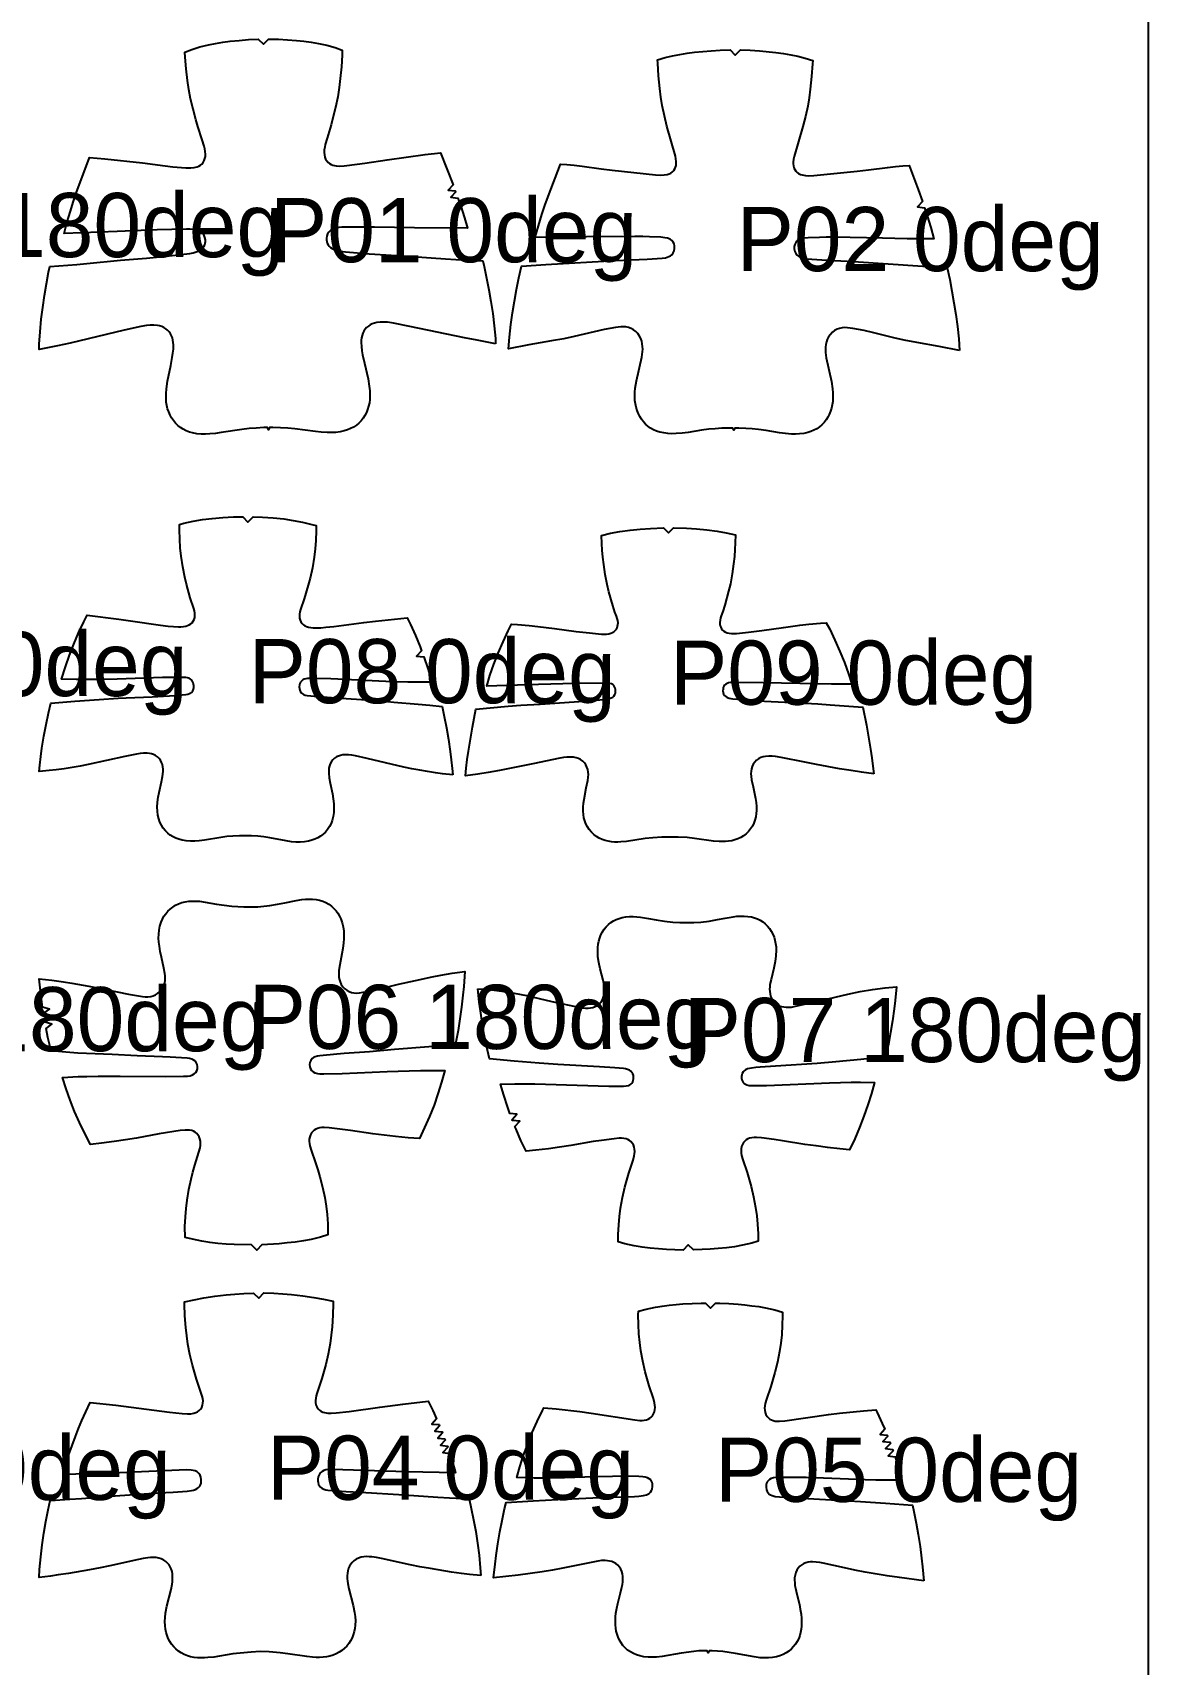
# Model space of a CAD drawing. Header units: millimetres. Extents: x 0 to 2016, y 0 to 4064.
# Drawn here: x 1565 to 2000, y 957 to 1593 of the extents above; entities that cross this region are included whole.
import ezdxf

# ---------------------------------------------------------------- set-up
doc = ezdxf.new("R2010")
doc.units = ezdxf.units.MM
for name, color, linetype in [('ANNOTATION', 3, 'Continuous'), ('LEATHER', 1, 'Continuous'), ('PIECES', 5, 'Continuous')]:
    doc.layers.add(name, color=color, linetype=linetype)

msp = doc.modelspace()

# ---------------------------------------------------------------- linework, layer by layer
at = {"layer": 'LEATHER'}
msp.add_lwpolyline([(0, 0), (2000, 0), (2000, 4000), (0, 4000)], close=True, dxfattribs=at)
at = {"layer": 'PIECES'}
for points in [[(1745.52, 1471.62), (1738.27, 1472.92), (1733.37, 1473.87), (1712.09, 1478.33), (1705.64, 1479.61), (1703.35, 1479.94), (1701.94, 1480.04), (1700.53, 1480.02), (1699.14, 1479.84), (1698.27, 1479.63), (1697.43, 1479.33), (1696.63, 1478.94), (1695.89, 1478.46), (1695.22, 1477.9), (1694.62, 1477.24), (1694.12, 1476.48), (1693.73, 1475.67), (1693.45, 1474.81), (1693.25, 1473.92), (1693.14, 1473.01), (1693.1, 1472.09), (1693.17, 1470.46), (1693.38, 1468.85), (1693.67, 1467.25), (1694.37, 1464.06), (1695.76, 1457.96), (1696.27, 1455), (1696.46, 1453.27), (1696.52, 1451.54), (1696.45, 1449.8), (1696.28, 1448.51), (1696, 1447.23), (1695.62, 1445.99), (1695.12, 1444.78), (1694.54, 1443.65), (1693.85, 1442.58), (1693.07, 1441.59), (1692.19, 1440.67), (1691.22, 1439.85), (1690.13, 1439.11), (1688.97, 1438.49), (1687.75, 1437.98), (1686.5, 1437.58), (1684.84, 1437.23), (1683.16, 1437.04), (1681.47, 1436.98), (1679.77, 1437.01), (1677.55, 1437.17), (1675.34, 1437.41), (1667.25, 1438.41), (1664.46, 1438.68), (1661.66, 1438.86), (1658.68, 1438.92), (1657.32, 1438.89), (1656.93, 1438.08), (1656.52, 1438.88), (1655.16, 1438.88), (1652.18, 1438.74), (1649.39, 1438.49), (1646.6, 1438.15), (1638.54, 1436.93), (1636.34, 1436.64), (1634.12, 1436.42), (1632.43, 1436.34), (1630.73, 1436.36), (1629.05, 1436.51), (1627.39, 1436.82), (1626.12, 1437.18), (1624.89, 1437.66), (1623.72, 1438.26), (1622.61, 1438.97), (1621.61, 1439.76), (1620.71, 1440.65), (1619.9, 1441.62), (1619.19, 1442.67), (1618.57, 1443.79), (1618.05, 1444.98), (1617.64, 1446.22), (1617.33, 1447.49), (1617.12, 1448.78), (1617, 1450.51), (1617.02, 1452.25), (1617.17, 1453.98), (1617.6, 1456.95), (1618.83, 1463.09), (1619.45, 1466.29), (1619.7, 1467.9), (1619.87, 1469.52), (1619.89, 1471.14), (1619.83, 1472.06), (1619.69, 1472.97), (1619.47, 1473.85), (1619.17, 1474.7), (1618.76, 1475.51), (1618.24, 1476.25), (1617.63, 1476.89), (1616.94, 1477.44), (1616.18, 1477.9), (1615.38, 1478.26), (1614.53, 1478.54), (1613.65, 1478.74), (1612.26, 1478.88), (1610.85, 1478.87), (1609.45, 1478.73), (1607.16, 1478.34), (1600.75, 1476.89), (1579.59, 1471.88), (1574.72, 1470.81), (1567.5, 1469.32), (1567.57, 1471.38), (1567.88, 1476.27), (1568.35, 1481.16), (1568.93, 1485.78), (1569.62, 1490.38), (1570.37, 1494.92), (1571.2, 1499.45), (1571.65, 1501.72), (1582.19, 1502.51), (1586.18, 1502.86), (1599.2, 1504.14), (1609.42, 1505.01), (1615.85, 1505.65), (1626.3, 1506.82), (1627.54, 1507.04), (1628.75, 1507.37), (1629.52, 1507.66), (1630.25, 1508.04), (1630.92, 1508.51), (1631.4, 1508.99), (1631.8, 1509.53), (1632.1, 1510.14), (1632.29, 1510.78), (1632.37, 1511.45), (1632.35, 1512.13), (1632.2, 1512.97), (1631.9, 1513.76), (1631.42, 1514.49), (1630.79, 1515.08), (1630.12, 1515.5), (1629.38, 1515.8), (1628.61, 1516), (1627.43, 1516.19), (1626.23, 1516.26), (1625.03, 1516.26), (1613.54, 1515.96), (1597.97, 1515.33), (1577.29, 1514.58), (1578.38, 1518.71), (1579.71, 1523.25), (1580.81, 1526.75), (1581.98, 1530.23), (1587.11, 1544.24), (1593.12, 1543.7), (1607.9, 1542.06), (1616.66, 1540.95), (1619.68, 1540.61), (1624.71, 1540.15), (1626.71, 1540.12), (1627.93, 1540.24), (1629.13, 1540.53), (1629.81, 1540.82), (1630.45, 1541.2), (1631.01, 1541.66), (1631.49, 1542.22), (1631.92, 1542.97), (1632.2, 1543.78), (1632.35, 1544.63), (1632.4, 1545.51), (1632.33, 1546.56), (1632.15, 1547.6), (1631.91, 1548.63), (1631.16, 1551.14), (1629.45, 1556.3), (1628.64, 1558.99), (1627.53, 1563.04), (1626.58, 1567.12), (1625.92, 1570.67), (1625.38, 1574.24), (1624.83, 1578.77), (1624.44, 1583.31), (1624.33, 1585.3), (1627.01, 1586.3), (1630.23, 1587.32), (1633.51, 1588.15), (1636.33, 1588.7), (1639.16, 1589.15), (1642.01, 1589.51), (1645.57, 1589.87), (1649.13, 1590.15), (1652.96, 1590.33), (1654.99, 1588.35), (1656.96, 1590.38), (1660.8, 1590.3), (1664.37, 1590.12), (1667.93, 1589.84), (1670.79, 1589.56), (1673.63, 1589.19), (1676.46, 1588.7), (1679.76, 1587.96), (1683.01, 1587.02), (1685.71, 1586.1), (1685.66, 1584.1), (1685.38, 1579.55), (1684.95, 1575.01), (1684.5, 1571.43), (1683.94, 1567.86), (1683.09, 1563.75), (1682.08, 1559.68), (1681.34, 1556.97), (1679.77, 1551.77), (1679.08, 1549.24), (1678.87, 1548.21), (1678.72, 1547.16), (1678.68, 1546.11), (1678.74, 1545.23), (1678.92, 1544.38), (1679.22, 1543.58), (1679.67, 1542.84), (1680.16, 1542.3), (1680.74, 1541.85), (1681.38, 1541.48), (1682.07, 1541.21), (1683.28, 1540.95), (1684.51, 1540.87), (1686.5, 1540.95), (1691.51, 1541.54), (1694.53, 1541.95), (1703.26, 1543.29), (1717.98, 1545.32), (1723.99, 1546), (1728.91, 1533.57), (1727.02, 1531.51), (1729.8, 1531.23), (1729.97, 1530.76), (1728.05, 1528.73), (1730.83, 1528.41), (1731.93, 1525.22), (1733.37, 1520.71), (1734.57, 1516.61), (1713.88, 1516.83), (1698.3, 1517.05), (1686.8, 1517.06), (1685.6, 1517.02), (1684.4, 1516.92), (1683.22, 1516.71), (1682.46, 1516.48), (1681.73, 1516.17), (1681.07, 1515.73), (1680.46, 1515.12), (1680, 1514.39), (1679.72, 1513.58), (1679.59, 1512.74), (1679.59, 1512.06), (1679.69, 1511.4), (1679.89, 1510.75), (1680.21, 1510.16), (1680.62, 1509.62), (1681.11, 1509.16), (1681.79, 1508.7), (1682.53, 1508.35), (1683.31, 1508.08), (1684.53, 1507.78), (1685.77, 1507.59), (1687.03, 1507.46), (1696.25, 1506.69), (1702.7, 1506.21), (1712.93, 1505.61), (1725.98, 1504.67), (1729.98, 1504.42), (1740.54, 1503.9), (1741.05, 1501.64), (1741.99, 1497.14), (1742.86, 1492.62), (1743.67, 1488.04), (1744.37, 1483.43), (1744.96, 1478.56), (1745.4, 1473.68), (1745.52, 1471.62)], [(1926.41, 1468.92), (1918.49, 1470.51), (1909.67, 1472.12), (1904.8, 1473.04), (1900.8, 1473.93), (1893, 1475.82), (1889.17, 1476.7), (1884.74, 1477.57), (1882.71, 1477.85), (1881.69, 1477.89), (1880.67, 1477.82), (1879.61, 1477.59), (1878.61, 1477.22), (1877.67, 1476.7), (1876.81, 1476.05), (1876.01, 1475.23), (1875.34, 1474.31), (1874.81, 1473.3), (1874.47, 1472.32), (1874.24, 1471.31), (1874.12, 1470.29), (1874.09, 1469.24), (1874.14, 1468.2), (1874.42, 1466.1), (1876.42, 1456.86), (1876.85, 1454.02), (1876.99, 1452.39), (1877.02, 1450.75), (1876.92, 1449.12), (1876.74, 1447.81), (1876.46, 1446.52), (1876.07, 1445.26), (1875.57, 1444.03), (1875.01, 1442.93), (1874.34, 1441.89), (1873.58, 1440.91), (1872.74, 1440.02), (1871.8, 1439.21), (1870.74, 1438.47), (1869.61, 1437.85), (1868.42, 1437.34), (1867.19, 1436.94), (1865.62, 1436.6), (1864.03, 1436.41), (1862.43, 1436.34), (1860.82, 1436.38), (1858.47, 1436.58), (1856.14, 1436.89), (1850.94, 1437.74), (1848.06, 1438.15), (1845.55, 1438.42), (1843.04, 1438.59), (1840.28, 1438.69), (1838.75, 1438.68), (1838.34, 1437.88), (1837.95, 1438.68), (1836.41, 1438.7), (1833.65, 1438.63), (1831.14, 1438.48), (1828.63, 1438.23), (1825.74, 1437.84), (1820.54, 1437.03), (1818.2, 1436.73), (1815.86, 1436.56), (1814.25, 1436.53), (1812.64, 1436.61), (1811.05, 1436.81), (1809.49, 1437.17), (1808.26, 1437.57), (1807.08, 1438.09), (1805.95, 1438.73), (1804.9, 1439.47), (1803.97, 1440.29), (1803.12, 1441.19), (1802.38, 1442.17), (1801.72, 1443.22), (1801.16, 1444.32), (1800.67, 1445.55), (1800.29, 1446.82), (1800.02, 1448.11), (1799.85, 1449.42), (1799.77, 1451.06), (1799.81, 1452.69), (1799.96, 1454.32), (1800.42, 1457.16), (1802.49, 1466.39), (1802.79, 1468.48), (1802.84, 1469.52), (1802.82, 1470.57), (1802.71, 1471.6), (1802.49, 1472.6), (1802.15, 1473.58), (1801.63, 1474.6), (1800.97, 1475.53), (1800.18, 1476.35), (1799.32, 1477.01), (1798.38, 1477.53), (1797.38, 1477.92), (1796.33, 1478.15), (1795.31, 1478.23), (1794.29, 1478.2), (1792.26, 1477.93), (1787.82, 1477.1), (1783.99, 1476.25), (1776.17, 1474.42), (1772.16, 1473.56), (1767.29, 1472.68), (1758.46, 1471.14), (1750.52, 1469.62), (1750.88, 1474.15), (1751.43, 1479.03), (1752.09, 1483.64), (1752.86, 1488.23), (1753.69, 1492.76), (1754.59, 1497.27), (1755.58, 1501.82), (1765.08, 1502.47), (1792.2, 1504.01), (1804.57, 1504.57), (1810.38, 1504.93), (1811.78, 1505.14), (1812.43, 1505.32), (1813.06, 1505.56), (1813.64, 1505.87), (1814.16, 1506.29), (1814.72, 1506.98), (1815.1, 1507.78), (1815.31, 1508.73), (1815.29, 1509.71), (1815.11, 1510.52), (1814.75, 1511.25), (1814.19, 1511.86), (1813.5, 1512.32), (1812.54, 1512.69), (1811.53, 1512.91), (1809.89, 1513.1), (1805.56, 1513.31), (1802.88, 1513.38), (1799.8, 1513.39), (1780.93, 1513.23), (1771.35, 1513.02), (1768.01, 1513.01), (1760.95, 1513.16), (1762.18, 1517.52), (1763.57, 1522.03), (1764.72, 1525.52), (1765.95, 1528.97), (1770.78, 1541.57), (1773.21, 1541.44), (1776.09, 1541.19), (1779.2, 1540.82), (1786.63, 1539.83), (1790.97, 1539.29), (1807.86, 1537.43), (1809.89, 1537.33), (1811.17, 1537.38), (1812.43, 1537.6), (1813.15, 1537.83), (1813.82, 1538.15), (1814.43, 1538.58), (1814.96, 1539.1), (1815.38, 1539.72), (1815.67, 1540.39), (1815.85, 1541.11), (1815.94, 1541.86), (1815.94, 1542.61), (1815.81, 1543.7), (1815.58, 1544.78), (1812.3, 1556.45), (1811.3, 1560.44), (1810.48, 1564.46), (1809.98, 1567.75), (1809.58, 1571.05), (1809.07, 1575.99), (1808.71, 1580.93), (1808.64, 1582.25), (1811.64, 1583.14), (1814.44, 1583.85), (1817.27, 1584.42), (1820.14, 1584.87), (1823.03, 1585.21), (1829.49, 1585.81), (1833.06, 1586.05), (1836.93, 1586.14), (1838.92, 1584.13), (1840.93, 1586.13), (1844.79, 1586), (1848.36, 1585.74), (1854.82, 1585.09), (1857.7, 1584.72), (1860.57, 1584.25), (1863.39, 1583.65), (1866.18, 1582.93), (1869.18, 1582.01), (1869.1, 1580.7), (1868.7, 1575.75), (1868.16, 1570.82), (1867.73, 1567.52), (1867.2, 1564.24), (1866.35, 1560.22), (1865.32, 1556.24), (1861.95, 1544.6), (1861.71, 1543.52), (1861.57, 1542.43), (1861.56, 1541.68), (1861.64, 1540.93), (1861.82, 1540.21), (1862.11, 1539.54), (1862.52, 1538.92), (1863.04, 1538.39), (1863.65, 1537.96), (1864.33, 1537.63), (1865.04, 1537.39), (1866.3, 1537.16), (1867.57, 1537.1), (1869.6, 1537.19), (1886.52, 1538.92), (1890.86, 1539.42), (1898.3, 1540.35), (1901.4, 1540.7), (1904.29, 1540.92), (1906.72, 1541.04), (1910.23, 1531.71), (1911.94, 1527.01), (1909.98, 1525.02), (1912.75, 1524.64), (1913.78, 1521.44), (1915.13, 1516.91), (1916.32, 1512.55), (1909.26, 1512.46), (1905.92, 1512.49), (1896.34, 1512.77), (1877.48, 1513.09), (1874.4, 1513.09), (1871.72, 1513.05), (1867.39, 1512.87), (1865.74, 1512.69), (1864.73, 1512.48), (1863.77, 1512.12), (1863.07, 1511.67), (1862.51, 1511.07), (1862.14, 1510.33), (1861.96, 1509.53), (1861.94, 1508.55), (1862.14, 1507.59), (1862.51, 1506.79), (1863.07, 1506.09), (1863.58, 1505.68), (1864.16, 1505.35), (1864.78, 1505.11), (1865.43, 1504.93), (1866.83, 1504.71), (1872.64, 1504.3), (1885, 1503.65), (1912.12, 1501.89), (1921.61, 1501.17), (1922.56, 1496.61), (1923.43, 1492.09), (1924.22, 1487.56), (1924.95, 1482.96), (1925.58, 1478.34), (1926.08, 1473.46), (1926.41, 1468.92)], [(1728.78, 1303.52), (1724.78, 1303.95), (1722.12, 1304.3), (1719.01, 1304.76), (1715.92, 1305.29), (1712.81, 1305.88), (1709.71, 1306.55), (1695.43, 1309.93), (1690.87, 1310.92), (1689.5, 1311.16), (1688.13, 1311.32), (1686.75, 1311.34), (1685.88, 1311.27), (1685.03, 1311.11), (1684.21, 1310.85), (1683.44, 1310.5), (1682.72, 1310.02), (1682.05, 1309.39), (1681.49, 1308.66), (1681.06, 1307.85), (1680.74, 1306.98), (1680.54, 1306.08), (1680.45, 1305.16), (1680.45, 1304.23), (1680.62, 1302.37), (1681, 1300.27), (1681.87, 1296.11), (1682.18, 1294.2), (1682.38, 1292.28), (1682.44, 1290.35), (1682.37, 1288.81), (1682.17, 1287.28), (1681.8, 1285.78), (1681.34, 1284.52), (1680.74, 1283.33), (1680, 1282.21), (1679.14, 1281.19), (1678.22, 1280.33), (1677.22, 1279.59), (1676.14, 1278.95), (1675.01, 1278.42), (1673.82, 1278), (1672.6, 1277.68), (1670.94, 1277.41), (1669.27, 1277.3), (1667.6, 1277.33), (1665.92, 1277.46), (1663.85, 1277.75), (1657.45, 1278.94), (1655.16, 1279.32), (1652.85, 1279.59), (1650.29, 1279.72), (1647.94, 1279.7), (1645.6, 1279.76), (1643.04, 1279.67), (1640.73, 1279.44), (1638.43, 1279.1), (1632.01, 1278.01), (1629.93, 1277.76), (1628.26, 1277.65), (1626.58, 1277.65), (1624.91, 1277.79), (1623.26, 1278.08), (1622.04, 1278.42), (1620.87, 1278.86), (1619.74, 1279.41), (1618.67, 1280.06), (1617.68, 1280.82), (1616.78, 1281.7), (1615.93, 1282.73), (1615.21, 1283.86), (1614.63, 1285.06), (1614.19, 1286.33), (1613.85, 1287.84), (1613.67, 1289.37), (1613.62, 1290.92), (1613.72, 1292.84), (1613.95, 1294.76), (1614.29, 1296.66), (1615.23, 1300.81), (1615.64, 1302.9), (1615.85, 1304.76), (1615.86, 1305.68), (1615.78, 1306.6), (1615.6, 1307.51), (1615.29, 1308.39), (1614.87, 1309.2), (1614.33, 1309.94), (1613.66, 1310.58), (1612.96, 1311.07), (1612.19, 1311.44), (1611.37, 1311.71), (1610.53, 1311.88), (1609.66, 1311.97), (1608.28, 1311.97), (1606.9, 1311.83), (1605.53, 1311.61), (1600.95, 1310.7), (1586.63, 1307.55), (1583.52, 1306.94), (1580.39, 1306.39), (1577.29, 1305.91), (1574.18, 1305.5), (1571.51, 1305.2), (1567.5, 1304.83), (1567.75, 1307.29), (1568.14, 1310.62), (1568.62, 1313.94), (1569.39, 1318.54), (1570.28, 1323.12), (1571.21, 1327.58), (1572.07, 1331.41), (1576.83, 1331.84), (1581.47, 1332.21), (1590.96, 1332.84), (1598.33, 1333.42), (1601.42, 1333.59), (1611.55, 1333.98), (1620.59, 1334.45), (1624.75, 1334.83), (1625.49, 1334.96), (1626.2, 1335.2), (1627.06, 1335.78), (1627.43, 1336.29), (1627.68, 1336.86), (1627.83, 1337.53), (1627.86, 1338.2), (1627.77, 1338.88), (1627.62, 1339.44), (1627.39, 1339.96), (1627.06, 1340.43), (1626.57, 1340.85), (1626, 1341.15), (1625.36, 1341.34), (1624.68, 1341.43), (1621.07, 1341.52), (1615.57, 1341.44), (1597.9, 1340.86), (1589.89, 1340.69), (1581.99, 1340.67), (1576.28, 1340.79), (1577.8, 1345.69), (1579.35, 1350.12), (1581.06, 1354.48), (1582.94, 1358.86), (1584.97, 1363.17), (1586.29, 1365.73), (1598.62, 1364.2), (1603.13, 1363.6), (1614.84, 1361.91), (1617.88, 1361.54), (1619.86, 1361.35), (1621.85, 1361.26), (1622.81, 1361.26), (1623.77, 1361.33), (1624.72, 1361.5), (1625.4, 1361.7), (1626.05, 1361.99), (1626.65, 1362.37), (1627.17, 1362.84), (1627.63, 1363.46), (1627.97, 1364.14), (1628.19, 1364.88), (1628.29, 1365.65), (1628.26, 1366.55), (1628.11, 1367.43), (1627.88, 1368.31), (1626.48, 1372.54), (1625.03, 1377.8), (1624.36, 1380.56), (1623.53, 1384.65), (1622.9, 1388.78), (1622.56, 1392.05), (1622.35, 1395.34), (1622.27, 1399.08), (1622.31, 1401.13), (1623.99, 1401.58), (1627.6, 1402.38), (1631.28, 1403.03), (1634.99, 1403.52), (1639.12, 1403.88), (1643.26, 1404.07), (1646.96, 1404.09), (1648.94, 1402.08), (1650.96, 1404.06), (1654.66, 1403.98), (1658.79, 1403.72), (1662.91, 1403.3), (1666.61, 1402.74), (1670.28, 1402.03), (1673.88, 1401.17), (1675.55, 1400.7), (1675.56, 1398.65), (1675.42, 1394.91), (1675.15, 1391.62), (1674.76, 1388.35), (1674.06, 1384.24), (1673.17, 1380.16), (1672.46, 1377.41), (1670.91, 1372.17), (1669.45, 1367.97), (1669.2, 1367.1), (1669.04, 1366.22), (1669, 1365.32), (1669.08, 1364.55), (1669.29, 1363.81), (1669.61, 1363.12), (1670.07, 1362.5), (1670.58, 1362.01), (1671.17, 1361.63), (1671.82, 1361.33), (1672.5, 1361.11), (1673.44, 1360.93), (1674.4, 1360.84), (1675.36, 1360.82), (1677.35, 1360.89), (1679.33, 1361.04), (1682.39, 1361.36), (1694.12, 1362.86), (1698.64, 1363.39), (1710.99, 1364.72), (1712.27, 1362.13), (1714.23, 1357.79), (1716.04, 1353.39), (1716.6, 1351.88), (1714.69, 1349.84), (1717.47, 1349.53), (1719.15, 1344.54), (1720.59, 1339.61), (1714.88, 1339.59), (1711.31, 1339.63), (1702.66, 1339.88), (1681.32, 1340.9), (1675.82, 1341.07), (1672.21, 1341.04), (1671.53, 1340.96), (1670.88, 1340.79), (1670.31, 1340.5), (1669.81, 1340.08), (1669.48, 1339.62), (1669.23, 1339.1), (1669.08, 1338.55), (1668.98, 1337.87), (1669, 1337.19), (1669.13, 1336.52), (1669.38, 1335.94), (1669.74, 1335.44), (1670.59, 1334.83), (1671.29, 1334.59), (1672.03, 1334.45), (1676.19, 1334), (1685.22, 1333.38), (1695.33, 1332.82), (1698.43, 1332.61), (1705.79, 1331.9), (1715.27, 1331.12), (1719.9, 1330.68), (1724.65, 1330.16), (1725.45, 1326.33), (1726.31, 1321.86), (1727.12, 1317.26), (1727.82, 1312.65), (1728.24, 1309.32), (1728.58, 1305.98), (1728.78, 1303.52)], [(1892.93, 1303.85), (1888.15, 1304.53), (1884.15, 1305.15), (1879.64, 1305.91), (1870.57, 1307.55), (1866, 1308.42), (1856.8, 1310.27), (1854.66, 1310.62), (1853.35, 1310.77), (1852.05, 1310.82), (1850.75, 1310.73), (1849.79, 1310.54), (1848.86, 1310.23), (1847.99, 1309.8), (1847.21, 1309.22), (1846.52, 1308.51), (1845.97, 1307.69), (1845.55, 1306.79), (1845.27, 1305.87), (1845.11, 1304.92), (1845.06, 1303.95), (1845.09, 1302.98), (1845.27, 1301.57), (1845.89, 1298.8), (1846.83, 1294.27), (1847.05, 1292.74), (1847.2, 1291.21), (1847.23, 1289.67), (1847.14, 1288.39), (1846.94, 1287.13), (1846.62, 1285.89), (1846.17, 1284.7), (1845.6, 1283.54), (1844.9, 1282.46), (1844.08, 1281.46), (1843.16, 1280.56), (1842.16, 1279.78), (1841.08, 1279.11), (1839.93, 1278.56), (1838.73, 1278.13), (1837.54, 1277.83), (1836.33, 1277.63), (1835.1, 1277.53), (1833.86, 1277.5), (1832.62, 1277.53), (1830.41, 1277.72), (1823.1, 1278.75), (1820.2, 1279.06), (1816.68, 1279.24), (1810.27, 1279.21), (1806.75, 1279), (1803.85, 1278.65), (1796.56, 1277.56), (1794.34, 1277.35), (1793.1, 1277.3), (1791.87, 1277.32), (1790.64, 1277.42), (1789.42, 1277.6), (1788.23, 1277.89), (1787.02, 1278.31), (1785.87, 1278.85), (1784.79, 1279.5), (1783.78, 1280.28), (1782.84, 1281.17), (1782.02, 1282.16), (1781.31, 1283.23), (1780.72, 1284.38), (1780.27, 1285.58), (1779.93, 1286.81), (1779.72, 1288.07), (1779.62, 1289.34), (1779.63, 1290.88), (1779.77, 1292.42), (1779.98, 1293.95), (1780.87, 1298.49), (1781.46, 1301.27), (1781.63, 1302.67), (1781.66, 1303.64), (1781.59, 1304.61), (1781.42, 1305.56), (1781.13, 1306.48), (1780.7, 1307.38), (1780.15, 1308.19), (1779.46, 1308.9), (1778.66, 1309.46), (1777.79, 1309.89), (1776.86, 1310.19), (1775.9, 1310.37), (1774.6, 1310.45), (1773.29, 1310.39), (1771.99, 1310.23), (1769.85, 1309.85), (1760.67, 1307.91), (1756.11, 1307), (1747.05, 1305.27), (1742.55, 1304.47), (1738.56, 1303.81), (1733.78, 1303.09), (1734.09, 1306.12), (1734.48, 1309.45), (1734.93, 1312.78), (1735.67, 1317.47), (1736.49, 1322.15), (1737.78, 1329.17), (1750.46, 1330.27), (1755.35, 1330.63), (1762.87, 1331.07), (1776.08, 1331.92), (1784.96, 1332.59), (1788.47, 1332.96), (1789.19, 1333.07), (1789.91, 1333.23), (1790.59, 1333.48), (1791.17, 1333.81), (1791.66, 1334.24), (1792.04, 1334.79), (1792.25, 1335.41), (1792.3, 1336.07), (1792.24, 1336.73), (1792.11, 1337.31), (1791.9, 1337.84), (1791.58, 1338.32), (1791.15, 1338.7), (1790.64, 1338.97), (1790.1, 1339.15), (1789.25, 1339.27), (1788.39, 1339.3), (1776.57, 1339.08), (1762.2, 1338.69), (1749.86, 1338.29), (1742.03, 1338.15), (1743.29, 1342.22), (1744.83, 1346.64), (1746.52, 1351.01), (1748.39, 1355.4), (1750.41, 1359.71), (1751.71, 1362.24), (1754.01, 1362.08), (1758.57, 1361.69), (1762.03, 1361.33), (1768.47, 1360.56), (1776.86, 1359.43), (1782.08, 1358.86), (1786.79, 1358.42), (1787.75, 1358.38), (1788.72, 1358.4), (1789.67, 1358.51), (1790.37, 1358.69), (1791.04, 1358.95), (1791.65, 1359.31), (1792.18, 1359.78), (1792.58, 1360.29), (1792.88, 1360.86), (1793.09, 1361.48), (1793.2, 1362.12), (1793.23, 1362.78), (1793.14, 1363.65), (1792.94, 1364.49), (1792.67, 1365.33), (1792.03, 1366.98), (1791.17, 1369.52), (1789.67, 1374.91), (1788.98, 1377.74), (1788.22, 1381.65), (1787.64, 1385.59), (1787.31, 1388.37), (1787.06, 1391.16), (1786.9, 1393.71), (1786.79, 1396.86), (1790.36, 1397.69), (1793.92, 1398.36), (1797.91, 1398.91), (1801.92, 1399.31), (1805.88, 1399.6), (1810.9, 1399.85), (1812.91, 1397.86), (1814.89, 1399.87), (1819.92, 1399.67), (1823.87, 1399.41), (1827.89, 1399.05), (1831.89, 1398.54), (1835.45, 1397.91), (1839.03, 1397.11), (1838.95, 1393.96), (1838.81, 1391.41), (1838.59, 1388.62), (1838.29, 1385.83), (1837.75, 1381.89), (1837.02, 1377.97), (1836.36, 1375.14), (1834.91, 1369.73), (1834.08, 1367.18), (1833.46, 1365.52), (1833.19, 1364.69), (1833, 1363.84), (1832.92, 1362.97), (1832.95, 1362.31), (1833.07, 1361.67), (1833.28, 1361.06), (1833.59, 1360.49), (1833.99, 1359.98), (1834.53, 1359.51), (1835.15, 1359.16), (1835.82, 1358.9), (1836.52, 1358.74), (1837.47, 1358.63), (1838.43, 1358.62), (1839.4, 1358.68), (1844.11, 1359.15), (1849.32, 1359.77), (1857.69, 1360.99), (1864.13, 1361.82), (1867.58, 1362.21), (1872.14, 1362.65), (1874.44, 1362.83), (1875.76, 1360.31), (1877.82, 1356.02), (1879.74, 1351.65), (1881.47, 1347.3), (1883.05, 1342.89), (1884.35, 1338.83), (1876.52, 1338.9), (1864.18, 1339.18), (1849.8, 1339.43), (1837.98, 1339.54), (1837.12, 1339.5), (1836.28, 1339.37), (1835.73, 1339.18), (1835.23, 1338.91), (1834.8, 1338.53), (1834.49, 1338.05), (1834.28, 1337.51), (1834.16, 1336.94), (1834.1, 1336.27), (1834.16, 1335.61), (1834.38, 1334.99), (1834.76, 1334.45), (1835.26, 1334.02), (1835.84, 1333.7), (1836.52, 1333.45), (1837.24, 1333.3), (1837.96, 1333.19), (1841.48, 1332.86), (1850.36, 1332.28), (1863.58, 1331.55), (1871.11, 1331.19), (1876, 1330.87), (1888.69, 1329.9), (1890.05, 1322.88), (1890.91, 1318.21), (1891.7, 1313.53), (1892.18, 1310.21), (1892.6, 1306.88), (1892.93, 1303.85)], [(1654.35, 1120.3), (1652.39, 1118.27), (1650.35, 1120.23), (1643.58, 1120.43), (1640.42, 1120.6), (1637.26, 1120.85), (1634.11, 1121.2), (1630.98, 1121.69), (1627.37, 1122.44), (1624.44, 1123.2), (1624.39, 1127.44), (1624.54, 1131.19), (1624.8, 1134.47), (1625.2, 1137.74), (1625.9, 1141.85), (1626.79, 1145.93), (1627.49, 1148.68), (1628.28, 1151.41), (1629.83, 1156.43), (1630.26, 1158.14), (1630.39, 1159.01), (1630.45, 1159.88), (1630.4, 1160.75), (1630.23, 1161.61), (1629.92, 1162.42), (1629.47, 1163.17), (1628.97, 1163.72), (1628.39, 1164.18), (1627.74, 1164.54), (1627.04, 1164.8), (1626.19, 1164.98), (1625.33, 1165.05), (1624.45, 1165.04), (1622.51, 1164.86), (1614.28, 1163.51), (1605.55, 1161.93), (1601.17, 1161.24), (1596.78, 1160.61), (1591.88, 1159.97), (1587.5, 1159.46), (1585.31, 1163.66), (1583.26, 1167.96), (1581.36, 1172.33), (1579.65, 1176.7), (1578.09, 1181.12), (1576.7, 1185.59), (1582.77, 1185.87), (1586.11, 1185.97), (1590.59, 1186.04), (1599.12, 1186.04), (1616.68, 1185.94), (1623.83, 1186.02), (1625.4, 1186.1), (1626.37, 1186.23), (1627.3, 1186.52), (1628, 1186.92), (1628.57, 1187.47), (1628.99, 1188.17), (1629.23, 1188.95), (1629.3, 1189.79), (1629.17, 1190.62), (1628.8, 1191.42), (1628.22, 1192.07), (1627.65, 1192.45), (1627.02, 1192.71), (1626.13, 1192.92), (1625.22, 1193.03), (1618.58, 1193.48), (1615.69, 1193.61), (1605.7, 1193.95), (1596.02, 1194.46), (1582.6, 1195.03), (1578.01, 1195.34), (1572.18, 1195.87), (1570.98, 1201.07), (1570.28, 1204.6), (1572.51, 1206.28), (1569.83, 1207.06), (1569.75, 1207.55), (1572, 1209.2), (1569.33, 1210.02), (1569.25, 1210.51), (1571.54, 1212.11), (1568.88, 1212.98), (1568.18, 1218.08), (1567.5, 1223.98), (1572.43, 1223.47), (1576.99, 1222.86), (1580.29, 1222.33), (1586.87, 1221.15), (1593.49, 1219.89), (1602.34, 1218.01), (1607.87, 1217.16), (1608.93, 1217.03), (1609.98, 1216.99), (1611.03, 1217.08), (1611.99, 1217.33), (1612.89, 1217.72), (1613.74, 1218.24), (1614.5, 1218.87), (1615.24, 1219.68), (1615.85, 1220.58), (1616.29, 1221.58), (1616.53, 1222.44), (1616.65, 1223.32), (1616.68, 1224.21), (1616.64, 1225.11), (1616.55, 1226.01), (1616.17, 1228.2), (1615.2, 1232.5), (1614.76, 1234.64), (1614.41, 1236.79), (1614.23, 1238.31), (1614.14, 1239.84), (1614.15, 1241.36), (1614.3, 1242.99), (1614.6, 1244.58), (1615.09, 1246.13), (1615.58, 1247.28), (1616.19, 1248.36), (1616.9, 1249.38), (1617.7, 1250.32), (1618.6, 1251.19), (1619.64, 1251.99), (1620.74, 1252.68), (1621.92, 1253.25), (1623.15, 1253.7), (1624.5, 1254.03), (1625.87, 1254.23), (1627.26, 1254.32), (1628.66, 1254.3), (1630.06, 1254.21), (1632.27, 1253.93), (1636.68, 1253.15), (1639.64, 1252.68), (1642.61, 1252.31), (1647.35, 1252), (1652.75, 1252.09), (1657.48, 1252.57), (1660.44, 1253.04), (1663.38, 1253.62), (1667.76, 1254.55), (1669.96, 1254.9), (1671.35, 1255.05), (1672.75, 1255.11), (1674.14, 1255.07), (1675.52, 1254.92), (1676.88, 1254.64), (1678.13, 1254.23), (1679.32, 1253.7), (1680.45, 1253.05), (1681.51, 1252.29), (1682.44, 1251.45), (1683.28, 1250.54), (1684.02, 1249.55), (1684.67, 1248.48), (1685.21, 1247.36), (1685.74, 1245.82), (1686.1, 1244.24), (1686.31, 1242.62), (1686.37, 1241.1), (1686.33, 1239.57), (1686.21, 1238.04), (1685.93, 1235.88), (1685.57, 1233.73), (1684.74, 1229.4), (1684.44, 1227.19), (1684.38, 1226.29), (1684.37, 1225.39), (1684.44, 1224.5), (1684.59, 1223.63), (1684.85, 1222.78), (1685.33, 1221.8), (1685.97, 1220.91), (1686.74, 1220.13), (1687.53, 1219.52), (1688.39, 1219.03), (1689.31, 1218.68), (1690.28, 1218.47), (1691.33, 1218.41), (1692.38, 1218.49), (1696.7, 1219.26), (1698.93, 1219.7), (1707.7, 1221.89), (1714.28, 1223.37), (1720.81, 1224.79), (1724.09, 1225.43), (1728.63, 1226.2), (1733.53, 1226.88), (1733.06, 1220.96), (1732.74, 1217.62), (1732.22, 1213.01), (1731.6, 1208.4), (1730.86, 1203.86), (1729.84, 1198.62), (1724.03, 1197.89), (1719.45, 1197.42), (1706.06, 1196.38), (1696.4, 1195.53), (1686.43, 1194.85), (1683.55, 1194.61), (1676.93, 1193.94), (1676.02, 1193.79), (1675.14, 1193.55), (1674.52, 1193.27), (1673.97, 1192.87), (1673.41, 1192.2), (1673.06, 1191.39), (1672.96, 1190.55), (1673.07, 1189.72), (1673.33, 1188.94), (1673.78, 1188.26), (1674.37, 1187.73), (1675.08, 1187.35), (1676.02, 1187.1), (1676.99, 1187), (1678.56, 1186.97), (1685.71, 1187.14), (1703.26, 1187.85), (1711.79, 1188.15), (1716.26, 1188.24), (1719.6, 1188.26), (1725.68, 1188.19), (1724.44, 1183.68), (1723.04, 1179.2), (1721.49, 1174.78), (1719.74, 1170.34), (1717.84, 1165.98), (1715.79, 1161.69), (1711.4, 1162.05), (1706.48, 1162.52), (1702.07, 1163), (1697.67, 1163.54), (1688.89, 1164.81), (1680.62, 1165.87), (1678.67, 1165.99), (1677.8, 1165.97), (1676.94, 1165.87), (1676.1, 1165.66), (1675.41, 1165.37), (1674.77, 1164.99), (1674.2, 1164.51), (1673.72, 1163.94), (1673.3, 1163.18), (1673.02, 1162.36), (1672.88, 1161.49), (1672.86, 1160.62), (1672.95, 1159.75), (1673.12, 1158.89), (1673.6, 1157.19), (1675.32, 1152.23), (1676.21, 1149.53), (1677.01, 1146.81), (1678.04, 1142.76), (1678.88, 1138.68), (1679.39, 1135.42), (1679.77, 1132.15), (1680.04, 1128.42), (1680.15, 1124.18), (1677.25, 1123.31), (1673.66, 1122.43), (1670.55, 1121.84), (1667.42, 1121.37), (1664.27, 1121.02), (1661.11, 1120.74), (1654.35, 1120.3)], [(1738.53, 1220.14), (1743, 1219.81), (1747.93, 1219.22), (1752.73, 1218.42), (1757.5, 1217.45), (1767.46, 1215.2), (1778.52, 1212.79), (1779.56, 1212.63), (1780.6, 1212.55), (1781.65, 1212.56), (1782.56, 1212.67), (1783.45, 1212.88), (1784.3, 1213.19), (1785.09, 1213.62), (1785.82, 1214.16), (1786.41, 1214.75), (1786.91, 1215.42), (1787.32, 1216.14), (1787.63, 1216.92), (1787.87, 1217.8), (1787.99, 1218.7), (1788.02, 1219.61), (1787.97, 1220.52), (1787.86, 1221.43), (1787.44, 1223.44), (1786.25, 1227.88), (1785.71, 1230.37), (1785.41, 1232.62), (1785.31, 1234.88), (1785.36, 1236.18), (1785.5, 1237.47), (1785.74, 1238.74), (1786.1, 1239.98), (1786.56, 1241.15), (1787.14, 1242.27), (1787.83, 1243.31), (1788.62, 1244.28), (1789.52, 1245.16), (1790.46, 1245.91), (1791.47, 1246.55), (1792.54, 1247.1), (1793.66, 1247.53), (1794.82, 1247.87), (1796.25, 1248.13), (1797.68, 1248.25), (1799.13, 1248.26), (1800.58, 1248.18), (1802.02, 1248.02), (1805.05, 1247.52), (1808.07, 1246.96), (1811.34, 1246.43), (1814.63, 1246.07), (1817.37, 1245.93), (1822.73, 1245.96), (1825.48, 1246.12), (1828.76, 1246.51), (1832.03, 1247.07), (1835.04, 1247.66), (1838.06, 1248.18), (1839.51, 1248.36), (1840.96, 1248.46), (1842.4, 1248.46), (1843.84, 1248.35), (1845.26, 1248.1), (1846.43, 1247.78), (1847.55, 1247.35), (1848.62, 1246.82), (1849.64, 1246.18), (1850.59, 1245.44), (1851.5, 1244.57), (1852.3, 1243.61), (1853, 1242.57), (1853.59, 1241.47), (1854.06, 1240.3), (1854.43, 1239.06), (1854.69, 1237.79), (1854.84, 1236.5), (1854.9, 1235.2), (1854.82, 1232.94), (1854.53, 1230.69), (1854.03, 1228.2), (1852.88, 1223.74), (1852.47, 1221.73), (1852.37, 1220.82), (1852.33, 1219.91), (1852.37, 1219), (1852.5, 1218.1), (1852.74, 1217.22), (1853.06, 1216.45), (1853.48, 1215.73), (1853.98, 1215.07), (1854.58, 1214.48), (1855.31, 1213.95), (1856.11, 1213.53), (1856.96, 1213.22), (1857.85, 1213.02), (1858.77, 1212.92), (1859.81, 1212.92), (1860.86, 1213.01), (1861.9, 1213.18), (1872.93, 1215.7), (1882.87, 1218.03), (1887.63, 1219.04), (1892.42, 1219.89), (1897.35, 1220.53), (1901.81, 1220.9), (1901.25, 1215.6), (1900.84, 1212.27), (1900.21, 1207.67), (1899.47, 1203.09), (1898.62, 1198.57), (1897.52, 1193.54), (1887.9, 1192.48), (1878.17, 1191.59), (1870.89, 1191.03), (1854.67, 1189.98), (1848.7, 1189.5), (1846.97, 1189.39), (1845.25, 1189.22), (1844.45, 1189.09), (1843.68, 1188.87), (1842.96, 1188.54), (1842.43, 1188.15), (1841.99, 1187.67), (1841.65, 1187.12), (1841.45, 1186.51), (1841.36, 1185.87), (1841.39, 1185.22), (1841.51, 1184.63), (1841.72, 1184.08), (1842.04, 1183.58), (1842.44, 1183.18), (1842.91, 1182.88), (1843.43, 1182.65), (1844.35, 1182.45), (1845.3, 1182.37), (1848.38, 1182.35), (1851.09, 1182.44), (1875.67, 1183.5), (1879.93, 1183.63), (1884.18, 1183.7), (1887.71, 1183.7), (1893.24, 1183.58), (1892.06, 1179.32), (1890.67, 1174.84), (1889.12, 1170.42), (1887.39, 1165.98), (1885.51, 1161.6), (1883.51, 1157.37), (1879.76, 1157.73), (1874.85, 1158.28), (1870.45, 1158.83), (1866.06, 1159.45), (1857.3, 1160.85), (1854.14, 1161.31), (1849.12, 1161.94), (1847.25, 1162.08), (1846.33, 1162.09), (1845.42, 1162.02), (1844.53, 1161.83), (1843.84, 1161.56), (1843.21, 1161.19), (1842.64, 1160.73), (1842.16, 1160.17), (1841.71, 1159.43), (1841.4, 1158.62), (1841.23, 1157.77), (1841.19, 1156.89), (1841.26, 1156.02), (1841.42, 1155.16), (1841.89, 1153.45), (1843.54, 1148.47), (1844.38, 1145.76), (1845.13, 1143.02), (1846.1, 1138.96), (1846.88, 1134.86), (1847.34, 1131.6), (1847.67, 1128.32), (1847.89, 1124.59), (1847.93, 1121.66), (1845.35, 1120.94), (1841.75, 1120.11), (1838.63, 1119.56), (1835.49, 1119.15), (1832.33, 1118.84), (1829.17, 1118.61), (1826.01, 1118.43), (1822.65, 1118.28), (1820.64, 1120.27), (1818.65, 1118.27), (1812.12, 1118.53), (1808.96, 1118.73), (1805.8, 1119.01), (1802.66, 1119.4), (1799.54, 1119.91), (1795.93, 1120.71), (1793.34, 1121.41), (1793.35, 1124.33), (1793.54, 1128.07), (1793.83, 1131.35), (1794.26, 1134.62), (1795, 1138.72), (1795.93, 1142.79), (1796.67, 1145.53), (1797.48, 1148.26), (1799.08, 1153.25), (1799.53, 1154.96), (1799.68, 1155.83), (1799.74, 1156.7), (1799.7, 1157.57), (1799.52, 1158.42), (1799.21, 1159.23), (1798.75, 1159.97), (1798.26, 1160.52), (1797.69, 1160.98), (1797.05, 1161.34), (1796.36, 1161.61), (1795.47, 1161.79), (1794.56, 1161.85), (1793.64, 1161.83), (1791.77, 1161.67), (1786.75, 1161), (1783.6, 1160.51), (1774.86, 1159.02), (1770.47, 1158.36), (1766.08, 1157.77), (1761.17, 1157.18), (1757.42, 1156.78), (1755.39, 1160.99), (1753.47, 1165.35), (1753.04, 1166.4), (1754.9, 1168.49), (1752.12, 1168.72), (1751.93, 1169.19), (1753.84, 1171.23), (1751.06, 1171.53), (1750.11, 1174.19), (1748.67, 1178.65), (1747.45, 1182.9), (1752.98, 1183.07), (1756.51, 1183.1), (1760.76, 1183.08), (1765.02, 1182.98), (1789.61, 1182.15), (1792.32, 1182.09), (1795.4, 1182.14), (1796.35, 1182.22), (1797.27, 1182.44), (1797.79, 1182.67), (1798.25, 1182.98), (1798.65, 1183.37), (1798.96, 1183.88), (1799.17, 1184.44), (1799.28, 1185.03), (1799.3, 1185.67), (1799.21, 1186.31), (1799, 1186.92), (1798.66, 1187.47), (1798.21, 1187.94), (1797.68, 1188.32), (1796.96, 1188.65), (1796.18, 1188.86), (1795.39, 1188.99), (1793.66, 1189.14), (1791.93, 1189.23), (1785.96, 1189.66), (1769.73, 1190.56), (1762.44, 1191.05), (1752.71, 1191.85), (1743.08, 1192.82), (1741.93, 1197.84), (1741.04, 1202.35), (1740.26, 1206.93), (1739.58, 1211.52), (1739.14, 1214.85), (1738.53, 1220.14)], [(1739.74, 991.32), (1735.31, 991.79), (1732.21, 992.17), (1728.25, 992.73), (1720.11, 994.04), (1715.93, 994.8), (1712.14, 995.55), (1700.96, 998.03), (1699.11, 998.38), (1697.24, 998.63), (1696.18, 998.71), (1695.13, 998.72), (1694.07, 998.65), (1693.04, 998.46), (1692.03, 998.14), (1691.09, 997.69), (1690.22, 997.09), (1689.57, 996.48), (1689.01, 995.8), (1688.54, 995.04), (1688.17, 994.22), (1687.88, 993.25), (1687.71, 992.26), (1687.65, 991.26), (1687.68, 990.24), (1687.78, 989.22), (1687.93, 988.21), (1688.33, 986.22), (1689.98, 979.64), (1690.49, 976.98), (1690.71, 975.35), (1690.82, 973.7), (1690.78, 972.05), (1690.63, 970.76), (1690.38, 969.5), (1690.01, 968.26), (1689.53, 967.06), (1688.94, 965.93), (1688.25, 964.87), (1687.47, 963.88), (1686.58, 962.98), (1685.61, 962.17), (1684.52, 961.43), (1683.36, 960.81), (1682.14, 960.31), (1680.88, 959.92), (1679.55, 959.64), (1678.21, 959.48), (1676.85, 959.41), (1675.49, 959.42), (1674.13, 959.5), (1671.87, 959.73), (1664.46, 960.86), (1661.55, 961.21), (1657.26, 961.55), (1653.74, 961.71), (1650.21, 961.52), (1645.92, 961.15), (1643.01, 960.77), (1635.62, 959.59), (1633.36, 959.34), (1632, 959.25), (1630.63, 959.23), (1629.28, 959.29), (1627.93, 959.44), (1626.6, 959.71), (1625.34, 960.09), (1624.12, 960.58), (1622.96, 961.19), (1621.86, 961.92), (1620.88, 962.73), (1619.99, 963.62), (1619.19, 964.6), (1618.5, 965.66), (1617.9, 966.78), (1617.41, 967.98), (1617.03, 969.21), (1616.77, 970.48), (1616.61, 971.76), (1616.56, 973.41), (1616.66, 975.06), (1616.86, 976.7), (1617.35, 979.36), (1618.95, 985.95), (1619.34, 987.94), (1619.48, 988.96), (1619.57, 989.98), (1619.59, 990.99), (1619.52, 992), (1619.35, 992.99), (1619.05, 993.95), (1618.68, 994.77), (1618.2, 995.52), (1617.63, 996.21), (1616.98, 996.81), (1616.11, 997.4), (1615.16, 997.85), (1614.15, 998.16), (1613.11, 998.34), (1612.06, 998.4), (1611, 998.38), (1609.95, 998.29), (1608.08, 998.02), (1606.24, 997.67), (1595.07, 995.1), (1591.29, 994.32), (1587.11, 993.53), (1578.98, 992.16), (1575.02, 991.57), (1571.93, 991.16), (1567.5, 990.65), (1567.69, 993.7), (1568.14, 998.66), (1568.69, 1003.27), (1569.36, 1007.87), (1570.13, 1012.4), (1571.03, 1016.91), (1571.86, 1020.61), (1579.52, 1021.08), (1584, 1021.4), (1597.2, 1022.43), (1614.14, 1023.55), (1619.77, 1023.88), (1625.2, 1024.27), (1626.89, 1024.46), (1627.7, 1024.62), (1628.48, 1024.87), (1629.2, 1025.25), (1629.71, 1025.67), (1630.13, 1026.16), (1630.45, 1026.73), (1630.66, 1027.39), (1630.75, 1028.08), (1630.74, 1028.78), (1630.58, 1029.65), (1630.26, 1030.47), (1629.76, 1031.19), (1629.1, 1031.77), (1628.38, 1032.13), (1627.59, 1032.35), (1626.78, 1032.46), (1625.14, 1032.52), (1604.52, 1031.71), (1596.2, 1031.32), (1577.05, 1030.81), (1578.02, 1034.63), (1579.18, 1038.52), (1580.38, 1042.08), (1581.69, 1045.61), (1582.92, 1048.71), (1584.22, 1051.79), (1585.74, 1055.22), (1587.45, 1058.86), (1597.46, 1057.77), (1606.38, 1056.65), (1618.31, 1055.05), (1623.35, 1054.5), (1625.38, 1054.41), (1626.66, 1054.46), (1627.91, 1054.67), (1628.64, 1054.91), (1629.32, 1055.24), (1629.94, 1055.67), (1630.48, 1056.21), (1630.94, 1056.93), (1631.25, 1057.74), (1631.41, 1058.59), (1631.43, 1059.49), (1631.33, 1060.38), (1631.14, 1061.26), (1630.88, 1062.13), (1628.94, 1067.98), (1628.1, 1070.69), (1627.32, 1073.42), (1626.33, 1077.47), (1625.54, 1081.57), (1625.07, 1084.83), (1624.72, 1088.11), (1624.39, 1092.63), (1624.24, 1097.17), (1624.24, 1098.07), (1628.01, 1098.89), (1631.76, 1099.59), (1636.07, 1100.26), (1640.4, 1100.79), (1643.88, 1101.11), (1647.36, 1101.34), (1651.14, 1101.49), (1653.15, 1099.5), (1655.14, 1101.51), (1659.03, 1101.38), (1662.52, 1101.18), (1665.99, 1100.89), (1670.33, 1100.39), (1674.64, 1099.76), (1678.4, 1099.08), (1682.18, 1098.3), (1682.19, 1097.39), (1682.07, 1092.86), (1681.77, 1088.33), (1681.45, 1085.05), (1681.01, 1081.79), (1680.25, 1077.68), (1679.29, 1073.62), (1678.53, 1070.88), (1677.71, 1068.16), (1675.81, 1062.3), (1675.57, 1061.43), (1675.38, 1060.55), (1675.28, 1059.66), (1675.31, 1058.76), (1675.48, 1057.91), (1675.79, 1057.11), (1676.27, 1056.38), (1676.8, 1055.85), (1677.42, 1055.43), (1678.11, 1055.1), (1678.84, 1054.87), (1680.09, 1054.67), (1681.37, 1054.63), (1683.4, 1054.73), (1688.44, 1055.32), (1700.35, 1057.01), (1709.27, 1058.21), (1719.27, 1059.37), (1721.01, 1055.74), (1722.48, 1052.5), (1720.68, 1050.36), (1723.47, 1050.2), (1723.66, 1049.74), (1721.83, 1047.63), (1724.62, 1047.43), (1724.8, 1046.97), (1722.93, 1044.9), (1725.71, 1044.64), (1725.89, 1044.17), (1723.98, 1042.13), (1726.75, 1041.83), (1726.92, 1041.35), (1724.96, 1039.36), (1727.73, 1038.99), (1728.88, 1035.21), (1729.89, 1031.4), (1710.73, 1031.76), (1702.41, 1032.09), (1681.78, 1032.74), (1680.15, 1032.67), (1679.33, 1032.55), (1678.55, 1032.32), (1677.83, 1031.96), (1677.17, 1031.38), (1676.68, 1030.65), (1676.36, 1029.83), (1676.22, 1028.95), (1676.21, 1028.26), (1676.3, 1027.57), (1676.52, 1026.91), (1676.84, 1026.34), (1677.27, 1025.85), (1677.78, 1025.44), (1678.5, 1025.07), (1679.28, 1024.82), (1680.09, 1024.66), (1681.79, 1024.49), (1687.22, 1024.14), (1692.86, 1023.85), (1709.8, 1022.86), (1723.01, 1021.94), (1727.49, 1021.66), (1735.15, 1021.24), (1736.01, 1017.55), (1736.94, 1013.04), (1737.76, 1008.52), (1738.46, 1003.93), (1739.04, 999.32), (1739.53, 994.37), (1739.74, 991.32)], [(1912.46, 989.34), (1902.92, 990.56), (1898.22, 991.24), (1893.52, 991.99), (1889.54, 992.72), (1885.57, 993.51), (1881.59, 994.34), (1873.27, 996.19), (1871.89, 996.45), (1870.5, 996.63), (1869.1, 996.7), (1868.21, 996.65), (1867.34, 996.53), (1866.49, 996.32), (1865.68, 996), (1864.92, 995.57), (1864.15, 994.96), (1863.5, 994.23), (1862.97, 993.42), (1862.56, 992.52), (1862.26, 991.53), (1862.1, 990.52), (1862.06, 989.49), (1862.11, 988.45), (1862.23, 987.41), (1862.41, 986.38), (1862.92, 984.15), (1863.93, 980.07), (1864.31, 978.19), (1864.6, 976.29), (1864.75, 974.75), (1864.8, 973.2), (1864.75, 971.66), (1864.62, 970.42), (1864.41, 969.19), (1864.09, 967.99), (1863.67, 966.83), (1863.13, 965.69), (1862.47, 964.63), (1861.71, 963.64), (1860.84, 962.73), (1859.89, 961.91), (1858.78, 961.17), (1857.6, 960.54), (1856.36, 960.04), (1855.08, 959.67), (1853.48, 959.37), (1851.87, 959.23), (1850.25, 959.23), (1848.62, 959.33), (1846.37, 959.62), (1838.97, 960.93), (1834.06, 961.69), (1832.08, 961.92), (1829.88, 962.04), (1828.83, 962.03), (1828.42, 961.24), (1828.03, 962.04), (1826.97, 962.06), (1824.77, 961.97), (1822.79, 961.76), (1817.87, 961.07), (1810.45, 959.85), (1808.2, 959.59), (1806.57, 959.51), (1804.95, 959.53), (1803.34, 959.69), (1801.75, 960.01), (1800.47, 960.4), (1799.24, 960.91), (1798.06, 961.55), (1796.97, 962.31), (1796.02, 963.14), (1795.17, 964.06), (1794.42, 965.06), (1793.77, 966.13), (1793.24, 967.27), (1792.84, 968.45), (1792.54, 969.65), (1792.34, 970.88), (1792.22, 972.11), (1792.19, 973.66), (1792.27, 975.21), (1792.44, 976.75), (1792.75, 978.65), (1793.15, 980.52), (1794.22, 984.59), (1794.75, 986.81), (1794.94, 987.84), (1795.08, 988.88), (1795.15, 989.92), (1795.11, 990.94), (1794.96, 991.96), (1794.68, 992.95), (1794.28, 993.85), (1793.76, 994.68), (1793.12, 995.41), (1792.36, 996.03), (1791.6, 996.47), (1790.8, 996.8), (1789.95, 997.02), (1789.08, 997.15), (1788.2, 997.21), (1786.8, 997.16), (1785.4, 997), (1784.02, 996.76), (1775.67, 995.01), (1771.69, 994.23), (1767.71, 993.49), (1763.72, 992.82), (1759.01, 992.12), (1754.29, 991.51), (1744.74, 990.41), (1745.33, 995.83), (1745.75, 999.16), (1746.4, 1003.76), (1747.15, 1008.34), (1748.02, 1012.86), (1749.01, 1017.35), (1749.6, 1019.77), (1760.11, 1020.44), (1769.83, 1020.96), (1783.47, 1021.61), (1794.87, 1022.07), (1799.63, 1022.22), (1801.37, 1022.33), (1803.1, 1022.54), (1804.32, 1022.83), (1804.89, 1023.07), (1805.41, 1023.4), (1805.9, 1023.88), (1806.27, 1024.45), (1806.52, 1025.08), (1806.69, 1026.06), (1806.63, 1027.05), (1806.5, 1027.61), (1806.29, 1028.14), (1805.98, 1028.61), (1805.4, 1029.12), (1804.7, 1029.48), (1803.83, 1029.73), (1802.92, 1029.87), (1801.33, 1029.96), (1794.26, 1030.04), (1791.11, 1030.02), (1784.33, 1029.88), (1772.3, 1029.5), (1768.1, 1029.4), (1763.89, 1029.36), (1760.54, 1029.37), (1753.81, 1029.53), (1754.99, 1033.76), (1756.42, 1038.23), (1758.01, 1042.64), (1759.77, 1047.07), (1761.7, 1051.42), (1763.78, 1055.71), (1764.33, 1056.75), (1769.08, 1056.29), (1778.39, 1055.25), (1782.78, 1054.67), (1799.76, 1052.05), (1801.74, 1051.86), (1802.59, 1051.84), (1803.44, 1051.9), (1804.27, 1052.07), (1804.96, 1052.32), (1805.59, 1052.67), (1806.17, 1053.12), (1806.66, 1053.66), (1807.12, 1054.39), (1807.44, 1055.19), (1807.62, 1056.04), (1807.68, 1056.92), (1807.62, 1057.79), (1807.47, 1058.65), (1807.02, 1060.36), (1805.41, 1065.36), (1804.59, 1068.08), (1803.84, 1070.82), (1802.89, 1074.88), (1802.13, 1078.98), (1801.69, 1082.25), (1801.37, 1085.53), (1801.17, 1089.27), (1801.14, 1093.01), (1801.19, 1094.42), (1804.19, 1095.23), (1807.8, 1096.01), (1810.47, 1096.44), (1813.15, 1096.77), (1815.84, 1097.03), (1818.53, 1097.23), (1822.09, 1097.45), (1825.66, 1097.58), (1827.28, 1097.6), (1829.27, 1095.59), (1831.28, 1097.58), (1832.91, 1097.54), (1836.47, 1097.36), (1840.03, 1097.1), (1842.72, 1096.86), (1845.41, 1096.57), (1848.08, 1096.2), (1850.74, 1095.73), (1854.35, 1094.92), (1857.34, 1094.07), (1857.37, 1092.65), (1857.29, 1088.91), (1857.04, 1085.18), (1856.69, 1081.9), (1856.2, 1078.64), (1855.39, 1074.55), (1854.39, 1070.5), (1853.61, 1067.77), (1852.75, 1065.06), (1851.07, 1060.09), (1850.6, 1058.38), (1850.45, 1057.52), (1850.38, 1056.65), (1850.42, 1055.77), (1850.59, 1054.92), (1850.9, 1054.11), (1851.35, 1053.37), (1851.84, 1052.83), (1852.41, 1052.38), (1853.04, 1052.02), (1853.72, 1051.75), (1854.55, 1051.57), (1855.4, 1051.5), (1856.25, 1051.51), (1858.24, 1051.68), (1875.24, 1054.09), (1879.64, 1054.61), (1888.96, 1055.53), (1893.71, 1055.93), (1894.25, 1054.88), (1896.28, 1050.57), (1897.2, 1048.42), (1895.39, 1046.29), (1898.18, 1046.12), (1898.36, 1045.65), (1896.47, 1043.59), (1899.25, 1043.32), (1899.43, 1042.86), (1897.51, 1040.83), (1900.29, 1040.51), (1900.45, 1040.03), (1898.49, 1038.04), (1901.27, 1037.67), (1902.76, 1032.82), (1903.9, 1028.57), (1897.16, 1028.5), (1893.81, 1028.53), (1889.6, 1028.63), (1873.38, 1029.31), (1866.6, 1029.54), (1863.45, 1029.6), (1856.39, 1029.62), (1854.79, 1029.54), (1853.88, 1029.42), (1853, 1029.17), (1852.3, 1028.83), (1851.71, 1028.32), (1851.4, 1027.85), (1851.18, 1027.33), (1851.05, 1026.77), (1850.97, 1025.78), (1851.12, 1024.8), (1851.37, 1024.16), (1851.74, 1023.59), (1852.22, 1023.1), (1852.73, 1022.77), (1853.3, 1022.52), (1854.52, 1022.22), (1856.24, 1021.98), (1857.98, 1021.85), (1862.74, 1021.64), (1874.13, 1021.04), (1887.77, 1020.21), (1897.47, 1019.57), (1907.98, 1018.77), (1908.54, 1016.34), (1909.47, 1011.84), (1910.28, 1007.31), (1910.97, 1002.72), (1911.56, 998.11), (1911.94, 994.78), (1912.46, 989.34)]]:
    msp.add_lwpolyline(points, close=True, dxfattribs=at)

# ---------------------------------------------------------------- texts
at = {"layer": 'ANNOTATION'}
for s, p in [('P09 180deg', (1482.75, 1505.36)), ('P01 0deg', (1657.57, 1503.37)), ('P02 0deg', (1839.47, 1499.9)), ('P07 0deg', (1482.23, 1334.23)), ('P08 0deg', (1649.21, 1331.45)), ('P09 0deg', (1813.54, 1330.86)), ('P05 180deg', (1476.2, 1195.77)), ('P06 180deg', (1649.24, 1196.66)), ('P07 180deg', (1818.81, 1191.53)), ('P03 0deg', (1475.73, 1020.85)), ('P04 0deg', (1656.37, 1020.9)), ('P05 0deg', (1831.04, 1020.1))]:
    msp.add_text(s, height=25, dxfattribs=at).set_placement(p)

doc.saveas('drawing.dxf')
